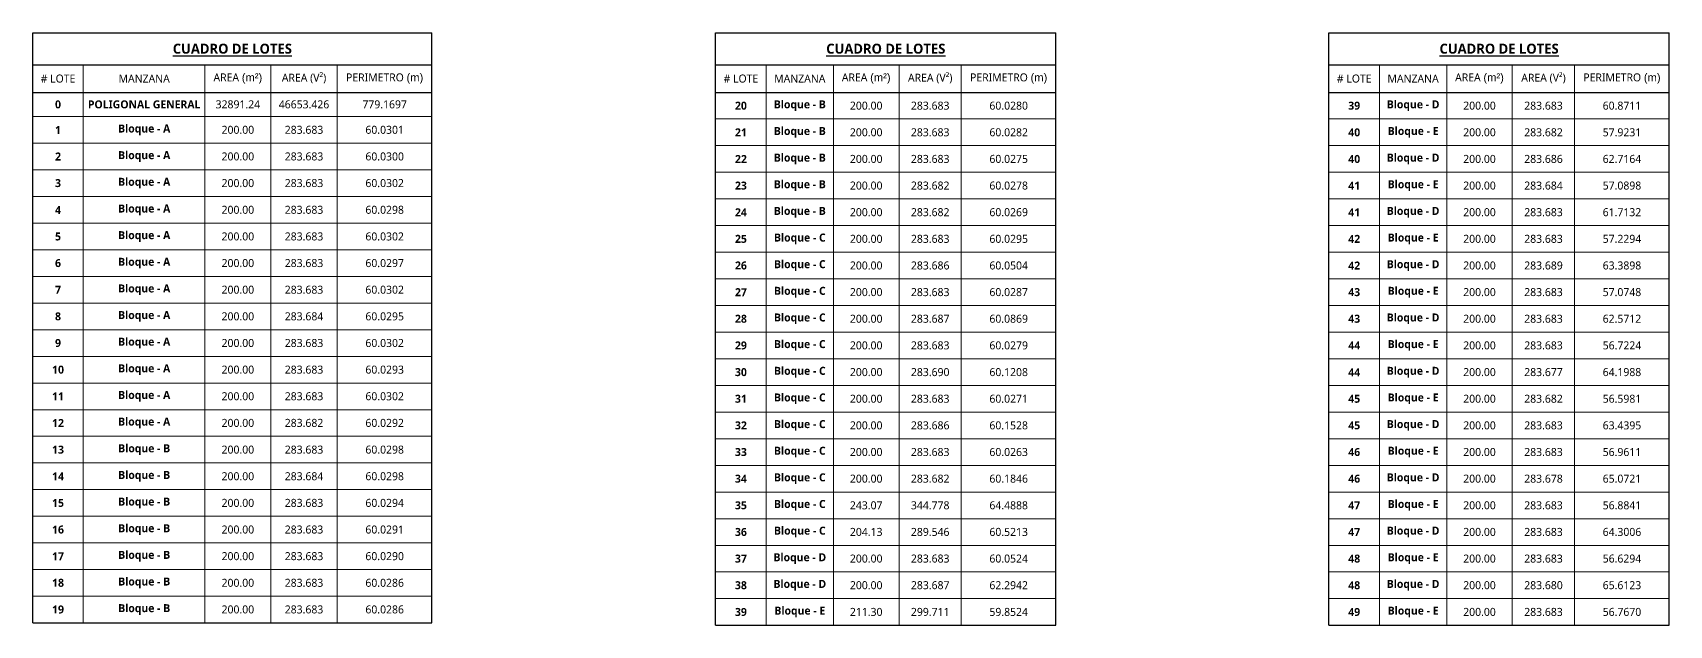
# Model space of a CAD drawing. Header units: millimetres. Extents: x 86 to 591881, y 99 to 1307229.
# Drawn here: x 591012.5 to 591217.1, y 1307077.8 to 1307151.8 of the extents above; entities that cross this region are included whole.
import ezdxf

# ---------------------------------------------------------------- set-up
doc = ezdxf.new("R2010")
doc.units = ezdxf.units.MM
for name, color, linetype in [('C-ANNO-TABL', 1, 'Continuous'), ('C-ANNO-TABL-TEXT', 150, 'Continuous'), ('C-ANNO-TABL-TITL', 150, 'Continuous'), ('C-ANNO-TABL-TTBL', 5, 'Continuous')]:
    doc.layers.add(name, color=color, linetype=linetype)
doc.styles.add('ST - ETIQUETAS', font='', dxfattribs={"height": 2.5})
doc.styles.get('ST - ETIQUETAS').set_extended_font_data('Roboto Thin')

msp = doc.modelspace()

# ---------------------------------------------------------------- linework, layer by layer
at = {"layer": 'C-ANNO-TABL', "color": 4, "linetype": 'Continuous', "lineweight": 30}
for p, q in [((591012.52, 1307147.82), (591062.42, 1307147.82)), ((591097.88, 1307147.82), (591140.42, 1307147.82)), ((591174.54, 1307147.82), (591217.08, 1307147.82)), ((591012.52, 1307144.38), (591062.42, 1307144.38)), ((591097.88, 1307144.38), (591140.42, 1307144.38)), ((591174.54, 1307144.38), (591217.08, 1307144.38))]:
    msp.add_line(p, q, dxfattribs=at)
at = {"layer": 'C-ANNO-TABL', "color": 1, "linetype": 'Continuous', "lineweight": 15}
for p, q in [((591018.84, 1307078.06), (591018.84, 1307147.82)), ((591034.05, 1307078.06), (591034.05, 1307147.82)), ((591042.26, 1307078.06), (591042.26, 1307147.82)), ((591050.59, 1307078.06), (591050.59, 1307147.82)), ((591104.2, 1307077.76), (591104.2, 1307147.82)), ((591112.6, 1307077.76), (591112.6, 1307147.82)), ((591120.81, 1307077.76), (591120.81, 1307147.82)), ((591128.59, 1307077.76), (591128.59, 1307147.82)), ((591180.86, 1307077.76), (591180.86, 1307147.82)), ((591189.26, 1307077.76), (591189.26, 1307147.82)), ((591197.46, 1307077.76), (591197.46, 1307147.82)), ((591205.25, 1307077.76), (591205.25, 1307147.82))]:
    msp.add_line(p, q, dxfattribs=at)
at = {"layer": 'C-ANNO-TABL', "color": 8, "linetype": 'Continuous', "lineweight": 15}
for p, q in [((591012.52, 1307141.35), (591062.42, 1307141.35)), ((591097.88, 1307141.05), (591140.42, 1307141.05)), ((591174.54, 1307141.05), (591217.08, 1307141.05)), ((591012.52, 1307138.02), (591062.42, 1307138.02)), ((591097.88, 1307137.72), (591140.42, 1307137.72)), ((591174.54, 1307137.72), (591217.08, 1307137.72)), ((591012.52, 1307134.69), (591062.42, 1307134.69)), ((591097.88, 1307134.39), (591140.42, 1307134.39)), ((591174.54, 1307134.39), (591217.08, 1307134.39)), ((591012.52, 1307131.36), (591062.42, 1307131.36)), ((591097.88, 1307131.06), (591140.42, 1307131.06)), ((591174.54, 1307131.06), (591217.08, 1307131.06)), ((591012.52, 1307128.03), (591062.42, 1307128.03)), ((591097.88, 1307127.73), (591140.42, 1307127.73)), ((591174.54, 1307127.73), (591217.08, 1307127.73)), ((591012.52, 1307124.7), (591062.42, 1307124.7)), ((591097.88, 1307124.39), (591140.42, 1307124.39)), ((591174.54, 1307124.39), (591217.08, 1307124.39)), ((591012.52, 1307121.37), (591062.42, 1307121.37)), ((591097.88, 1307121.06), (591140.42, 1307121.06)), ((591174.54, 1307121.06), (591217.08, 1307121.06)), ((591012.52, 1307118.04), (591062.42, 1307118.04)), ((591097.88, 1307117.73), (591140.42, 1307117.73)), ((591174.54, 1307117.73), (591217.08, 1307117.73)), ((591012.52, 1307114.7), (591062.42, 1307114.7)), ((591097.88, 1307114.4), (591140.42, 1307114.4)), ((591174.54, 1307114.4), (591217.08, 1307114.4)), ((591012.52, 1307111.37), (591062.42, 1307111.37)), ((591097.88, 1307111.07), (591140.42, 1307111.07)), ((591174.54, 1307111.07), (591217.08, 1307111.07)), ((591012.52, 1307108.04), (591062.42, 1307108.04)), ((591097.88, 1307107.74), (591140.42, 1307107.74)), ((591174.54, 1307107.74), (591217.08, 1307107.74)), ((591012.52, 1307104.71), (591062.42, 1307104.71)), ((591097.88, 1307104.41), (591140.42, 1307104.41)), ((591174.54, 1307104.41), (591217.08, 1307104.41)), ((591012.52, 1307101.38), (591062.42, 1307101.38)), ((591097.88, 1307101.08), (591140.42, 1307101.08)), ((591174.54, 1307101.08), (591217.08, 1307101.08)), ((591012.52, 1307098.05), (591062.42, 1307098.05)), ((591097.88, 1307097.75), (591140.42, 1307097.75)), ((591174.54, 1307097.75), (591217.08, 1307097.75)), ((591012.52, 1307094.72), (591062.42, 1307094.72)), ((591097.88, 1307094.41), (591140.42, 1307094.41)), ((591174.54, 1307094.41), (591217.08, 1307094.41)), ((591012.52, 1307091.39), (591062.42, 1307091.39)), ((591097.88, 1307091.08), (591140.42, 1307091.08)), ((591174.54, 1307091.08), (591217.08, 1307091.08)), ((591012.52, 1307088.06), (591062.42, 1307088.06)), ((591097.88, 1307087.75), (591140.42, 1307087.75)), ((591174.54, 1307087.75), (591217.08, 1307087.75)), ((591012.52, 1307084.72), (591062.42, 1307084.72)), ((591097.88, 1307084.42), (591140.42, 1307084.42)), ((591174.54, 1307084.42), (591217.08, 1307084.42)), ((591012.52, 1307081.39), (591062.42, 1307081.39)), ((591097.88, 1307081.09), (591140.42, 1307081.09)), ((591174.54, 1307081.09), (591217.08, 1307081.09))]:
    msp.add_line(p, q, dxfattribs=at)
at = {"layer": 'C-ANNO-TABL-TTBL', "color": 4, "linetype": 'Continuous', "lineweight": 30}
for p, q in [((591012.52, 1307151.83), (591062.42, 1307151.83)), ((591012.52, 1307078.06), (591012.52, 1307151.83)), ((591062.42, 1307078.06), (591062.42, 1307151.83)), ((591097.88, 1307151.83), (591140.42, 1307151.83)), ((591097.88, 1307077.76), (591097.88, 1307151.83)), ((591140.42, 1307077.76), (591140.42, 1307151.83)), ((591174.54, 1307151.83), (591217.08, 1307151.83)), ((591174.54, 1307077.76), (591174.54, 1307151.83)), ((591217.08, 1307077.76), (591217.08, 1307151.83)), ((591012.52, 1307078.06), (591062.42, 1307078.06)), ((591097.88, 1307077.76), (591140.42, 1307077.76)), ((591174.54, 1307077.76), (591217.08, 1307077.76))]:
    msp.add_line(p, q, dxfattribs=at)

# ---------------------------------------------------------------- texts
at = {"layer": 'C-ANNO-TABL-TEXT', "color": 2, "linetype": 'Continuous', "lineweight": -3, "char_height": 1, "attachment_point": 5, "style": 'ST - ETIQUETAS'}
for s, insert in [('{\\fRoboto Thin|b1|i0|c0|p2;\\C256;0}', (591015.68, 1307142.87)), ('{\\fRoboto Thin|b1|i0|c0|p2;\\C2;POLIGONAL GENERAL}', (591026.45, 1307142.87)), ('{\\C2;32891.24}', (591038.16, 1307142.87)), ('{\\C2;46653.426}', (591046.43, 1307142.87)), ('{\\C2;779.1697}', (591056.51, 1307142.87)), ('{\\fRoboto Thin|b1|i0|c0|p2;\\C256;20}', (591101.04, 1307142.71)), ('{\\fRoboto Thin|b1|i0|c0|p2;\\C2;Bloque - B}', (591108.4, 1307142.71)), ('{\\C2;200.00}', (591116.7, 1307142.71)), ('{\\C2;283.683}', (591124.7, 1307142.71)), ('{\\C2;60.0280}', (591134.51, 1307142.71)), ('{\\fRoboto Thin|b1|i0|c0|p2;\\C256;39}', (591177.7, 1307142.71)), ('{\\fRoboto Thin|b1|i0|c0|p2;\\C2;Bloque - D}', (591185.06, 1307142.71)), ('{\\C2;200.00}', (591193.36, 1307142.71)), ('{\\C2;283.683}', (591201.36, 1307142.71)), ('{\\C2;60.8711}', (591211.17, 1307142.71)), ('{\\fRoboto Thin|b1|i0|c0|p2;\\C256;1}', (591015.68, 1307139.69)), ('{\\fRoboto Thin|b1|i0|c0|p2;\\C2;Bloque - A}', (591026.45, 1307139.69)), ('{\\C2;200.00}', (591038.16, 1307139.69)), ('{\\C2;283.683}', (591046.43, 1307139.69)), ('{\\C2;60.0301}', (591056.51, 1307139.69)), ('{\\fRoboto Thin|b1|i0|c0|p2;\\C256;21}', (591101.04, 1307139.38)), ('{\\fRoboto Thin|b1|i0|c0|p2;\\C2;Bloque - B}', (591108.4, 1307139.38)), ('{\\C2;200.00}', (591116.7, 1307139.38)), ('{\\C2;283.683}', (591124.7, 1307139.38)), ('{\\C2;60.0282}', (591134.51, 1307139.38)), ('{\\fRoboto Thin|b1|i0|c0|p2;\\C256;40}', (591177.7, 1307139.38)), ('{\\fRoboto Thin|b1|i0|c0|p2;\\C2;Bloque - E}', (591185.06, 1307139.38)), ('{\\C2;200.00}', (591193.36, 1307139.38)), ('{\\C2;283.682}', (591201.36, 1307139.38)), ('{\\C2;57.9231}', (591211.17, 1307139.38)), ('{\\fRoboto Thin|b1|i0|c0|p2;\\C256;2}', (591015.68, 1307136.36)), ('{\\fRoboto Thin|b1|i0|c0|p2;\\C2;Bloque - A}', (591026.45, 1307136.36)), ('{\\C2;200.00}', (591038.16, 1307136.36)), ('{\\C2;283.683}', (591046.43, 1307136.36)), ('{\\C2;60.0300}', (591056.51, 1307136.36)), ('{\\fRoboto Thin|b1|i0|c0|p2;\\C256;22}', (591101.04, 1307136.05)), ('{\\fRoboto Thin|b1|i0|c0|p2;\\C2;Bloque - B}', (591108.4, 1307136.05)), ('{\\C2;200.00}', (591116.7, 1307136.05)), ('{\\C2;283.683}', (591124.7, 1307136.05)), ('{\\C2;60.0275}', (591134.51, 1307136.05)), ('{\\fRoboto Thin|b1|i0|c0|p2;\\C256;40}', (591177.7, 1307136.05)), ('{\\fRoboto Thin|b1|i0|c0|p2;\\C2;Bloque - D}', (591185.06, 1307136.05)), ('{\\C2;200.00}', (591193.36, 1307136.05)), ('{\\C2;283.686}', (591201.36, 1307136.05)), ('{\\C2;62.7164}', (591211.17, 1307136.05)), ('{\\fRoboto Thin|b1|i0|c0|p2;\\C256;3}', (591015.68, 1307133.03)), ('{\\fRoboto Thin|b1|i0|c0|p2;\\C2;Bloque - A}', (591026.45, 1307133.03)), ('{\\C2;200.00}', (591038.16, 1307133.03)), ('{\\C2;283.683}', (591046.43, 1307133.03)), ('{\\C2;60.0302}', (591056.51, 1307133.03)), ('{\\fRoboto Thin|b1|i0|c0|p2;\\C256;23}', (591101.04, 1307132.72)), ('{\\fRoboto Thin|b1|i0|c0|p2;\\C2;Bloque - B}', (591108.4, 1307132.72)), ('{\\C2;200.00}', (591116.7, 1307132.72)), ('{\\C2;283.682}', (591124.7, 1307132.72)), ('{\\C2;60.0278}', (591134.51, 1307132.72)), ('{\\fRoboto Thin|b1|i0|c0|p2;\\C256;41}', (591177.7, 1307132.72)), ('{\\fRoboto Thin|b1|i0|c0|p2;\\C2;Bloque - E}', (591185.06, 1307132.72)), ('{\\C2;200.00}', (591193.36, 1307132.72)), ('{\\C2;283.684}', (591201.36, 1307132.72)), ('{\\C2;57.0898}', (591211.17, 1307132.72)), ('{\\fRoboto Thin|b1|i0|c0|p2;\\C2;Bloque - A}', (591026.45, 1307129.69)), ('{\\fRoboto Thin|b1|i0|c0|p2;\\C256;4}', (591015.68, 1307129.69)), ('{\\C2;200.00}', (591038.16, 1307129.69)), ('{\\C2;283.683}', (591046.43, 1307129.69)), ('{\\C2;60.0298}', (591056.51, 1307129.69)), ('{\\fRoboto Thin|b1|i0|c0|p2;\\C256;24}', (591101.04, 1307129.39)), ('{\\fRoboto Thin|b1|i0|c0|p2;\\C2;Bloque - B}', (591108.4, 1307129.39)), ('{\\C2;200.00}', (591116.7, 1307129.39)), ('{\\C2;283.682}', (591124.7, 1307129.39)), ('{\\C2;60.0269}', (591134.51, 1307129.39)), ('{\\fRoboto Thin|b1|i0|c0|p2;\\C256;41}', (591177.7, 1307129.39)), ('{\\fRoboto Thin|b1|i0|c0|p2;\\C2;Bloque - D}', (591185.06, 1307129.39)), ('{\\C2;200.00}', (591193.36, 1307129.39)), ('{\\C2;283.683}', (591201.36, 1307129.39)), ('{\\C2;61.7132}', (591211.17, 1307129.39)), ('{\\fRoboto Thin|b1|i0|c0|p2;\\C256;5}', (591015.68, 1307126.36)), ('{\\fRoboto Thin|b1|i0|c0|p2;\\C2;Bloque - A}', (591026.45, 1307126.36)), ('{\\C2;200.00}', (591038.16, 1307126.36)), ('{\\C2;283.683}', (591046.43, 1307126.36)), ('{\\C2;60.0302}', (591056.51, 1307126.36)), ('{\\fRoboto Thin|b1|i0|c0|p2;\\C256;25}', (591101.04, 1307126.06)), ('{\\fRoboto Thin|b1|i0|c0|p2;\\C2;Bloque - C}', (591108.4, 1307126.06)), ('{\\C2;200.00}', (591116.7, 1307126.06)), ('{\\C2;283.683}', (591124.7, 1307126.06)), ('{\\C2;60.0295}', (591134.51, 1307126.06)), ('{\\fRoboto Thin|b1|i0|c0|p2;\\C256;42}', (591177.7, 1307126.06)), ('{\\fRoboto Thin|b1|i0|c0|p2;\\C2;Bloque - E}', (591185.06, 1307126.06)), ('{\\C2;200.00}', (591193.36, 1307126.06)), ('{\\C2;283.683}', (591201.36, 1307126.06)), ('{\\C2;57.2294}', (591211.17, 1307126.06)), ('{\\fRoboto Thin|b1|i0|c0|p2;\\C256;6}', (591015.68, 1307123.03)), ('{\\fRoboto Thin|b1|i0|c0|p2;\\C2;Bloque - A}', (591026.45, 1307123.03)), ('{\\C2;200.00}', (591038.16, 1307123.03)), ('{\\C2;283.683}', (591046.43, 1307123.03)), ('{\\C2;60.0297}', (591056.51, 1307123.03)), ('{\\fRoboto Thin|b1|i0|c0|p2;\\C256;26}', (591101.04, 1307122.73)), ('{\\fRoboto Thin|b1|i0|c0|p2;\\C2;Bloque - C}', (591108.4, 1307122.73)), ('{\\C2;200.00}', (591116.7, 1307122.73)), ('{\\C2;283.686}', (591124.7, 1307122.73)), ('{\\C2;60.0504}', (591134.51, 1307122.73)), ('{\\fRoboto Thin|b1|i0|c0|p2;\\C256;42}', (591177.7, 1307122.73)), ('{\\fRoboto Thin|b1|i0|c0|p2;\\C2;Bloque - D}', (591185.06, 1307122.73)), ('{\\C2;200.00}', (591193.36, 1307122.73)), ('{\\C2;283.689}', (591201.36, 1307122.73)), ('{\\C2;63.3898}', (591211.17, 1307122.73)), ('{\\fRoboto Thin|b1|i0|c0|p2;\\C256;7}', (591015.68, 1307119.7)), ('{\\fRoboto Thin|b1|i0|c0|p2;\\C2;Bloque - A}', (591026.45, 1307119.7)), ('{\\C2;200.00}', (591038.16, 1307119.7)), ('{\\C2;283.683}', (591046.43, 1307119.7)), ('{\\C2;60.0302}', (591056.51, 1307119.7)), ('{\\fRoboto Thin|b1|i0|c0|p2;\\C2;Bloque - C}', (591108.4, 1307119.4)), ('{\\fRoboto Thin|b1|i0|c0|p2;\\C2;Bloque - E}', (591185.06, 1307119.4)), ('{\\fRoboto Thin|b1|i0|c0|p2;\\C256;27}', (591101.04, 1307119.4)), ('{\\C2;200.00}', (591116.7, 1307119.4)), ('{\\C2;283.683}', (591124.7, 1307119.4)), ('{\\C2;60.0287}', (591134.51, 1307119.4)), ('{\\fRoboto Thin|b1|i0|c0|p2;\\C256;43}', (591177.7, 1307119.4)), ('{\\C2;200.00}', (591193.36, 1307119.4)), ('{\\C2;283.683}', (591201.36, 1307119.4)), ('{\\C2;57.0748}', (591211.17, 1307119.4)), ('{\\fRoboto Thin|b1|i0|c0|p2;\\C256;8}', (591015.68, 1307116.37)), ('{\\fRoboto Thin|b1|i0|c0|p2;\\C2;Bloque - A}', (591026.45, 1307116.37)), ('{\\C2;200.00}', (591038.16, 1307116.37)), ('{\\C2;283.684}', (591046.43, 1307116.37)), ('{\\C2;60.0295}', (591056.51, 1307116.37)), ('{\\fRoboto Thin|b1|i0|c0|p2;\\C256;28}', (591101.04, 1307116.07)), ('{\\fRoboto Thin|b1|i0|c0|p2;\\C2;Bloque - C}', (591108.4, 1307116.07)), ('{\\C2;200.00}', (591116.7, 1307116.07)), ('{\\C2;283.687}', (591124.7, 1307116.07)), ('{\\C2;60.0869}', (591134.51, 1307116.07)), ('{\\fRoboto Thin|b1|i0|c0|p2;\\C256;43}', (591177.7, 1307116.07)), ('{\\fRoboto Thin|b1|i0|c0|p2;\\C2;Bloque - D}', (591185.06, 1307116.07)), ('{\\C2;200.00}', (591193.36, 1307116.07)), ('{\\C2;283.683}', (591201.36, 1307116.07)), ('{\\C2;62.5712}', (591211.17, 1307116.07)), ('{\\fRoboto Thin|b1|i0|c0|p2;\\C256;9}', (591015.68, 1307113.04)), ('{\\fRoboto Thin|b1|i0|c0|p2;\\C2;Bloque - A}', (591026.45, 1307113.04)), ('{\\C2;200.00}', (591038.16, 1307113.04)), ('{\\C2;283.683}', (591046.43, 1307113.04)), ('{\\C2;60.0302}', (591056.51, 1307113.04)), ('{\\fRoboto Thin|b1|i0|c0|p2;\\C256;29}', (591101.04, 1307112.74)), ('{\\fRoboto Thin|b1|i0|c0|p2;\\C2;Bloque - C}', (591108.4, 1307112.74)), ('{\\C2;200.00}', (591116.7, 1307112.74)), ('{\\C2;283.683}', (591124.7, 1307112.74)), ('{\\C2;60.0279}', (591134.51, 1307112.74)), ('{\\fRoboto Thin|b1|i0|c0|p2;\\C256;44}', (591177.7, 1307112.74)), ('{\\fRoboto Thin|b1|i0|c0|p2;\\C2;Bloque - E}', (591185.06, 1307112.74)), ('{\\C2;200.00}', (591193.36, 1307112.74)), ('{\\C2;283.683}', (591201.36, 1307112.74)), ('{\\C2;56.7224}', (591211.17, 1307112.74)), ('{\\fRoboto Thin|b1|i0|c0|p2;\\C256;10}', (591015.68, 1307109.71)), ('{\\fRoboto Thin|b1|i0|c0|p2;\\C2;Bloque - A}', (591026.45, 1307109.71)), ('{\\C2;200.00}', (591038.16, 1307109.71)), ('{\\C2;283.683}', (591046.43, 1307109.71)), ('{\\C2;60.0293}', (591056.51, 1307109.71)), ('{\\fRoboto Thin|b1|i0|c0|p2;\\C256;30}', (591101.04, 1307109.4)), ('{\\fRoboto Thin|b1|i0|c0|p2;\\C2;Bloque - C}', (591108.4, 1307109.4)), ('{\\C2;200.00}', (591116.7, 1307109.4)), ('{\\C2;283.690}', (591124.7, 1307109.4)), ('{\\C2;60.1208}', (591134.51, 1307109.4)), ('{\\fRoboto Thin|b1|i0|c0|p2;\\C256;44}', (591177.7, 1307109.4)), ('{\\fRoboto Thin|b1|i0|c0|p2;\\C2;Bloque - D}', (591185.06, 1307109.4)), ('{\\C2;200.00}', (591193.36, 1307109.4)), ('{\\C2;283.677}', (591201.36, 1307109.4)), ('{\\C2;64.1988}', (591211.17, 1307109.4)), ('{\\fRoboto Thin|b1|i0|c0|p2;\\C256;11}', (591015.68, 1307106.38)), ('{\\fRoboto Thin|b1|i0|c0|p2;\\C2;Bloque - A}', (591026.45, 1307106.38)), ('{\\C2;200.00}', (591038.16, 1307106.38)), ('{\\C2;283.683}', (591046.43, 1307106.38)), ('{\\C2;60.0302}', (591056.51, 1307106.38)), ('{\\fRoboto Thin|b1|i0|c0|p2;\\C256;31}', (591101.04, 1307106.07)), ('{\\fRoboto Thin|b1|i0|c0|p2;\\C2;Bloque - C}', (591108.4, 1307106.07)), ('{\\C2;200.00}', (591116.7, 1307106.07)), ('{\\C2;283.683}', (591124.7, 1307106.07)), ('{\\C2;60.0271}', (591134.51, 1307106.07)), ('{\\fRoboto Thin|b1|i0|c0|p2;\\C256;45}', (591177.7, 1307106.07)), ('{\\fRoboto Thin|b1|i0|c0|p2;\\C2;Bloque - E}', (591185.06, 1307106.07)), ('{\\C2;200.00}', (591193.36, 1307106.07)), ('{\\C2;283.682}', (591201.36, 1307106.07)), ('{\\C2;56.5981}', (591211.17, 1307106.07)), ('{\\fRoboto Thin|b1|i0|c0|p2;\\C2;Bloque - A}', (591026.45, 1307103.05)), ('{\\fRoboto Thin|b1|i0|c0|p2;\\C256;12}', (591015.68, 1307103.05)), ('{\\C2;200.00}', (591038.16, 1307103.05)), ('{\\C2;283.682}', (591046.43, 1307103.05)), ('{\\C2;60.0292}', (591056.51, 1307103.05)), ('{\\fRoboto Thin|b1|i0|c0|p2;\\C256;32}', (591101.04, 1307102.74)), ('{\\fRoboto Thin|b1|i0|c0|p2;\\C2;Bloque - C}', (591108.4, 1307102.74)), ('{\\C2;200.00}', (591116.7, 1307102.74)), ('{\\C2;283.686}', (591124.7, 1307102.74)), ('{\\C2;60.1528}', (591134.51, 1307102.74)), ('{\\fRoboto Thin|b1|i0|c0|p2;\\C256;45}', (591177.7, 1307102.74)), ('{\\fRoboto Thin|b1|i0|c0|p2;\\C2;Bloque - D}', (591185.06, 1307102.74)), ('{\\C2;200.00}', (591193.36, 1307102.74)), ('{\\C2;283.683}', (591201.36, 1307102.74)), ('{\\C2;63.4395}', (591211.17, 1307102.74)), ('{\\fRoboto Thin|b1|i0|c0|p2;\\C256;13}', (591015.68, 1307099.71)), ('{\\fRoboto Thin|b1|i0|c0|p2;\\C2;Bloque - B}', (591026.45, 1307099.71)), ('{\\C2;200.00}', (591038.16, 1307099.71)), ('{\\C2;283.683}', (591046.43, 1307099.71)), ('{\\C2;60.0298}', (591056.51, 1307099.71)), ('{\\fRoboto Thin|b1|i0|c0|p2;\\C256;33}', (591101.04, 1307099.41)), ('{\\fRoboto Thin|b1|i0|c0|p2;\\C2;Bloque - C}', (591108.4, 1307099.41)), ('{\\C2;200.00}', (591116.7, 1307099.41)), ('{\\C2;283.683}', (591124.7, 1307099.41)), ('{\\C2;60.0263}', (591134.51, 1307099.41)), ('{\\fRoboto Thin|b1|i0|c0|p2;\\C256;46}', (591177.7, 1307099.41)), ('{\\fRoboto Thin|b1|i0|c0|p2;\\C2;Bloque - E}', (591185.06, 1307099.41)), ('{\\C2;200.00}', (591193.36, 1307099.41)), ('{\\C2;283.683}', (591201.36, 1307099.41)), ('{\\C2;56.9611}', (591211.17, 1307099.41)), ('{\\fRoboto Thin|b1|i0|c0|p2;\\C256;14}', (591015.68, 1307096.38)), ('{\\fRoboto Thin|b1|i0|c0|p2;\\C2;Bloque - B}', (591026.45, 1307096.38)), ('{\\C2;200.00}', (591038.16, 1307096.38)), ('{\\C2;283.684}', (591046.43, 1307096.38)), ('{\\C2;60.0298}', (591056.51, 1307096.38)), ('{\\fRoboto Thin|b1|i0|c0|p2;\\C256;34}', (591101.04, 1307096.08)), ('{\\fRoboto Thin|b1|i0|c0|p2;\\C2;Bloque - C}', (591108.4, 1307096.08)), ('{\\C2;200.00}', (591116.7, 1307096.08)), ('{\\C2;283.682}', (591124.7, 1307096.08)), ('{\\C2;60.1846}', (591134.51, 1307096.08)), ('{\\fRoboto Thin|b1|i0|c0|p2;\\C256;46}', (591177.7, 1307096.08)), ('{\\fRoboto Thin|b1|i0|c0|p2;\\C2;Bloque - D}', (591185.06, 1307096.08)), ('{\\C2;200.00}', (591193.36, 1307096.08)), ('{\\C2;283.678}', (591201.36, 1307096.08)), ('{\\C2;65.0721}', (591211.17, 1307096.08)), ('{\\fRoboto Thin|b1|i0|c0|p2;\\C256;15}', (591015.68, 1307093.05)), ('{\\fRoboto Thin|b1|i0|c0|p2;\\C2;Bloque - B}', (591026.45, 1307093.05)), ('{\\C2;200.00}', (591038.16, 1307093.05)), ('{\\C2;283.683}', (591046.43, 1307093.05)), ('{\\C2;60.0294}', (591056.51, 1307093.05)), ('{\\fRoboto Thin|b1|i0|c0|p2;\\C2;Bloque - C}', (591108.4, 1307092.75)), ('{\\fRoboto Thin|b1|i0|c0|p2;\\C2;Bloque - E}', (591185.06, 1307092.75)), ('{\\fRoboto Thin|b1|i0|c0|p2;\\C256;35}', (591101.04, 1307092.75)), ('{\\C2;243.07}', (591116.7, 1307092.75)), ('{\\C2;344.778}', (591124.7, 1307092.75)), ('{\\C2;64.4888}', (591134.51, 1307092.75)), ('{\\fRoboto Thin|b1|i0|c0|p2;\\C256;47}', (591177.7, 1307092.75)), ('{\\C2;200.00}', (591193.36, 1307092.75)), ('{\\C2;283.683}', (591201.36, 1307092.75)), ('{\\C2;56.8841}', (591211.17, 1307092.75)), ('{\\fRoboto Thin|b1|i0|c0|p2;\\C256;16}', (591015.68, 1307089.72)), ('{\\fRoboto Thin|b1|i0|c0|p2;\\C2;Bloque - B}', (591026.45, 1307089.72)), ('{\\C2;200.00}', (591038.16, 1307089.72)), ('{\\C2;283.683}', (591046.43, 1307089.72)), ('{\\C2;60.0291}', (591056.51, 1307089.72)), ('{\\fRoboto Thin|b1|i0|c0|p2;\\C256;36}', (591101.04, 1307089.42)), ('{\\fRoboto Thin|b1|i0|c0|p2;\\C2;Bloque - C}', (591108.4, 1307089.42)), ('{\\C2;204.13}', (591116.7, 1307089.42)), ('{\\C2;289.546}', (591124.7, 1307089.42)), ('{\\C2;60.5213}', (591134.51, 1307089.42)), ('{\\fRoboto Thin|b1|i0|c0|p2;\\C256;47}', (591177.7, 1307089.42)), ('{\\fRoboto Thin|b1|i0|c0|p2;\\C2;Bloque - D}', (591185.06, 1307089.42)), ('{\\C2;200.00}', (591193.36, 1307089.42)), ('{\\C2;283.683}', (591201.36, 1307089.42)), ('{\\C2;64.3006}', (591211.17, 1307089.42)), ('{\\fRoboto Thin|b1|i0|c0|p2;\\C256;17}', (591015.68, 1307086.39)), ('{\\fRoboto Thin|b1|i0|c0|p2;\\C2;Bloque - B}', (591026.45, 1307086.39)), ('{\\C2;200.00}', (591038.16, 1307086.39)), ('{\\C2;283.683}', (591046.43, 1307086.39)), ('{\\C2;60.0290}', (591056.51, 1307086.39)), ('{\\fRoboto Thin|b1|i0|c0|p2;\\C256;37}', (591101.04, 1307086.09)), ('{\\fRoboto Thin|b1|i0|c0|p2;\\C2;Bloque - D}', (591108.4, 1307086.09)), ('{\\C2;200.00}', (591116.7, 1307086.09)), ('{\\C2;283.683}', (591124.7, 1307086.09)), ('{\\C2;60.0524}', (591134.51, 1307086.09)), ('{\\fRoboto Thin|b1|i0|c0|p2;\\C256;48}', (591177.7, 1307086.09)), ('{\\fRoboto Thin|b1|i0|c0|p2;\\C2;Bloque - E}', (591185.06, 1307086.09)), ('{\\C2;200.00}', (591193.36, 1307086.09)), ('{\\C2;283.683}', (591201.36, 1307086.09)), ('{\\C2;56.6294}', (591211.17, 1307086.09)), ('{\\fRoboto Thin|b1|i0|c0|p2;\\C256;18}', (591015.68, 1307083.06)), ('{\\fRoboto Thin|b1|i0|c0|p2;\\C2;Bloque - B}', (591026.45, 1307083.06)), ('{\\C2;200.00}', (591038.16, 1307083.06)), ('{\\C2;283.683}', (591046.43, 1307083.06)), ('{\\C2;60.0286}', (591056.51, 1307083.06)), ('{\\fRoboto Thin|b1|i0|c0|p2;\\C256;38}', (591101.04, 1307082.76)), ('{\\fRoboto Thin|b1|i0|c0|p2;\\C2;Bloque - D}', (591108.4, 1307082.76)), ('{\\C2;200.00}', (591116.7, 1307082.76)), ('{\\C2;283.687}', (591124.7, 1307082.76)), ('{\\C2;62.2942}', (591134.51, 1307082.76)), ('{\\fRoboto Thin|b1|i0|c0|p2;\\C256;48}', (591177.7, 1307082.76)), ('{\\fRoboto Thin|b1|i0|c0|p2;\\C2;Bloque - D}', (591185.06, 1307082.76)), ('{\\C2;200.00}', (591193.36, 1307082.76)), ('{\\C2;283.680}', (591201.36, 1307082.76)), ('{\\C2;65.6123}', (591211.17, 1307082.76)), ('{\\fRoboto Thin|b1|i0|c0|p2;\\C256;19}', (591015.68, 1307079.73)), ('{\\fRoboto Thin|b1|i0|c0|p2;\\C2;Bloque - B}', (591026.45, 1307079.73)), ('{\\C2;200.00}', (591038.16, 1307079.73)), ('{\\C2;283.683}', (591046.43, 1307079.73)), ('{\\C2;60.0286}', (591056.51, 1307079.73)), ('{\\fRoboto Thin|b1|i0|c0|p2;\\C256;39}', (591101.04, 1307079.42)), ('{\\fRoboto Thin|b1|i0|c0|p2;\\C2;Bloque - E}', (591108.4, 1307079.42)), ('{\\C2;211.30}', (591116.7, 1307079.42)), ('{\\C2;299.711}', (591124.7, 1307079.42)), ('{\\C2;59.8524}', (591134.51, 1307079.42)), ('{\\fRoboto Thin|b1|i0|c0|p2;\\C256;49}', (591177.7, 1307079.42)), ('{\\fRoboto Thin|b1|i0|c0|p2;\\C2;Bloque - E}', (591185.06, 1307079.42)), ('{\\C2;200.00}', (591193.36, 1307079.42)), ('{\\C2;283.683}', (591201.36, 1307079.42)), ('{\\C2;56.7670}', (591211.17, 1307079.42))]:
    msp.add_mtext(s, dxfattribs=dict(at, insert=insert))
at = {"layer": 'C-ANNO-TABL-TITL', "color": 3, "linetype": 'Continuous', "lineweight": -3, "char_height": 1.25, "attachment_point": 5, "style": 'ST - ETIQUETAS'}
for insert, width in [((591037.47, 1307149.83), 37.4012), ((591119.15, 1307149.83), 30.0424), ((591195.81, 1307149.83), 30.0424)]:
    msp.add_mtext('{\\fRoboto Thin|b1|i0|c0|p2;\\L\\C256;CUADRO DE LOTES}', dxfattribs=dict(at, insert=insert, width=width))
at = {"layer": 'C-ANNO-TABL-TITL', "color": 3, "linetype": 'Continuous', "lineweight": -3, "char_height": 1, "attachment_point": 5, "style": 'ST - ETIQUETAS'}
for s, insert in [('{\\C256;# LOTE}', (591015.68, 1307146.1)), ('{\\C256;MANZANA}', (591026.45, 1307146.1)), ('{\\C256;AREA \\fSwis721 BT|b0|i0|c0|p34;(m²)}', (591038.16, 1307146.1)), ('{\\C256;AREA (V²)}', (591046.43, 1307146.1)), ('{\\C256;PERIMETRO \\fSwis721 BT|b0|i0|c0|p34;(m)}', (591056.51, 1307146.1)), ('{\\C256;# LOTE}', (591101.04, 1307146.1)), ('{\\C256;MANZANA}', (591108.4, 1307146.1)), ('{\\C256;AREA \\fSwis721 BT|b0|i0|c0|p34;(m²)}', (591116.7, 1307146.1)), ('{\\C256;AREA (V²)}', (591124.7, 1307146.1)), ('{\\C256;PERIMETRO \\fSwis721 BT|b0|i0|c0|p34;(m)}', (591134.51, 1307146.1)), ('{\\C256;# LOTE}', (591177.7, 1307146.1)), ('{\\C256;MANZANA}', (591185.06, 1307146.1)), ('{\\C256;AREA \\fSwis721 BT|b0|i0|c0|p34;(m²)}', (591193.36, 1307146.1)), ('{\\C256;AREA (V²)}', (591201.36, 1307146.1)), ('{\\C256;PERIMETRO \\fSwis721 BT|b0|i0|c0|p34;(m)}', (591211.17, 1307146.1))]:
    msp.add_mtext(s, dxfattribs=dict(at, insert=insert))

doc.saveas('drawing.dxf')
